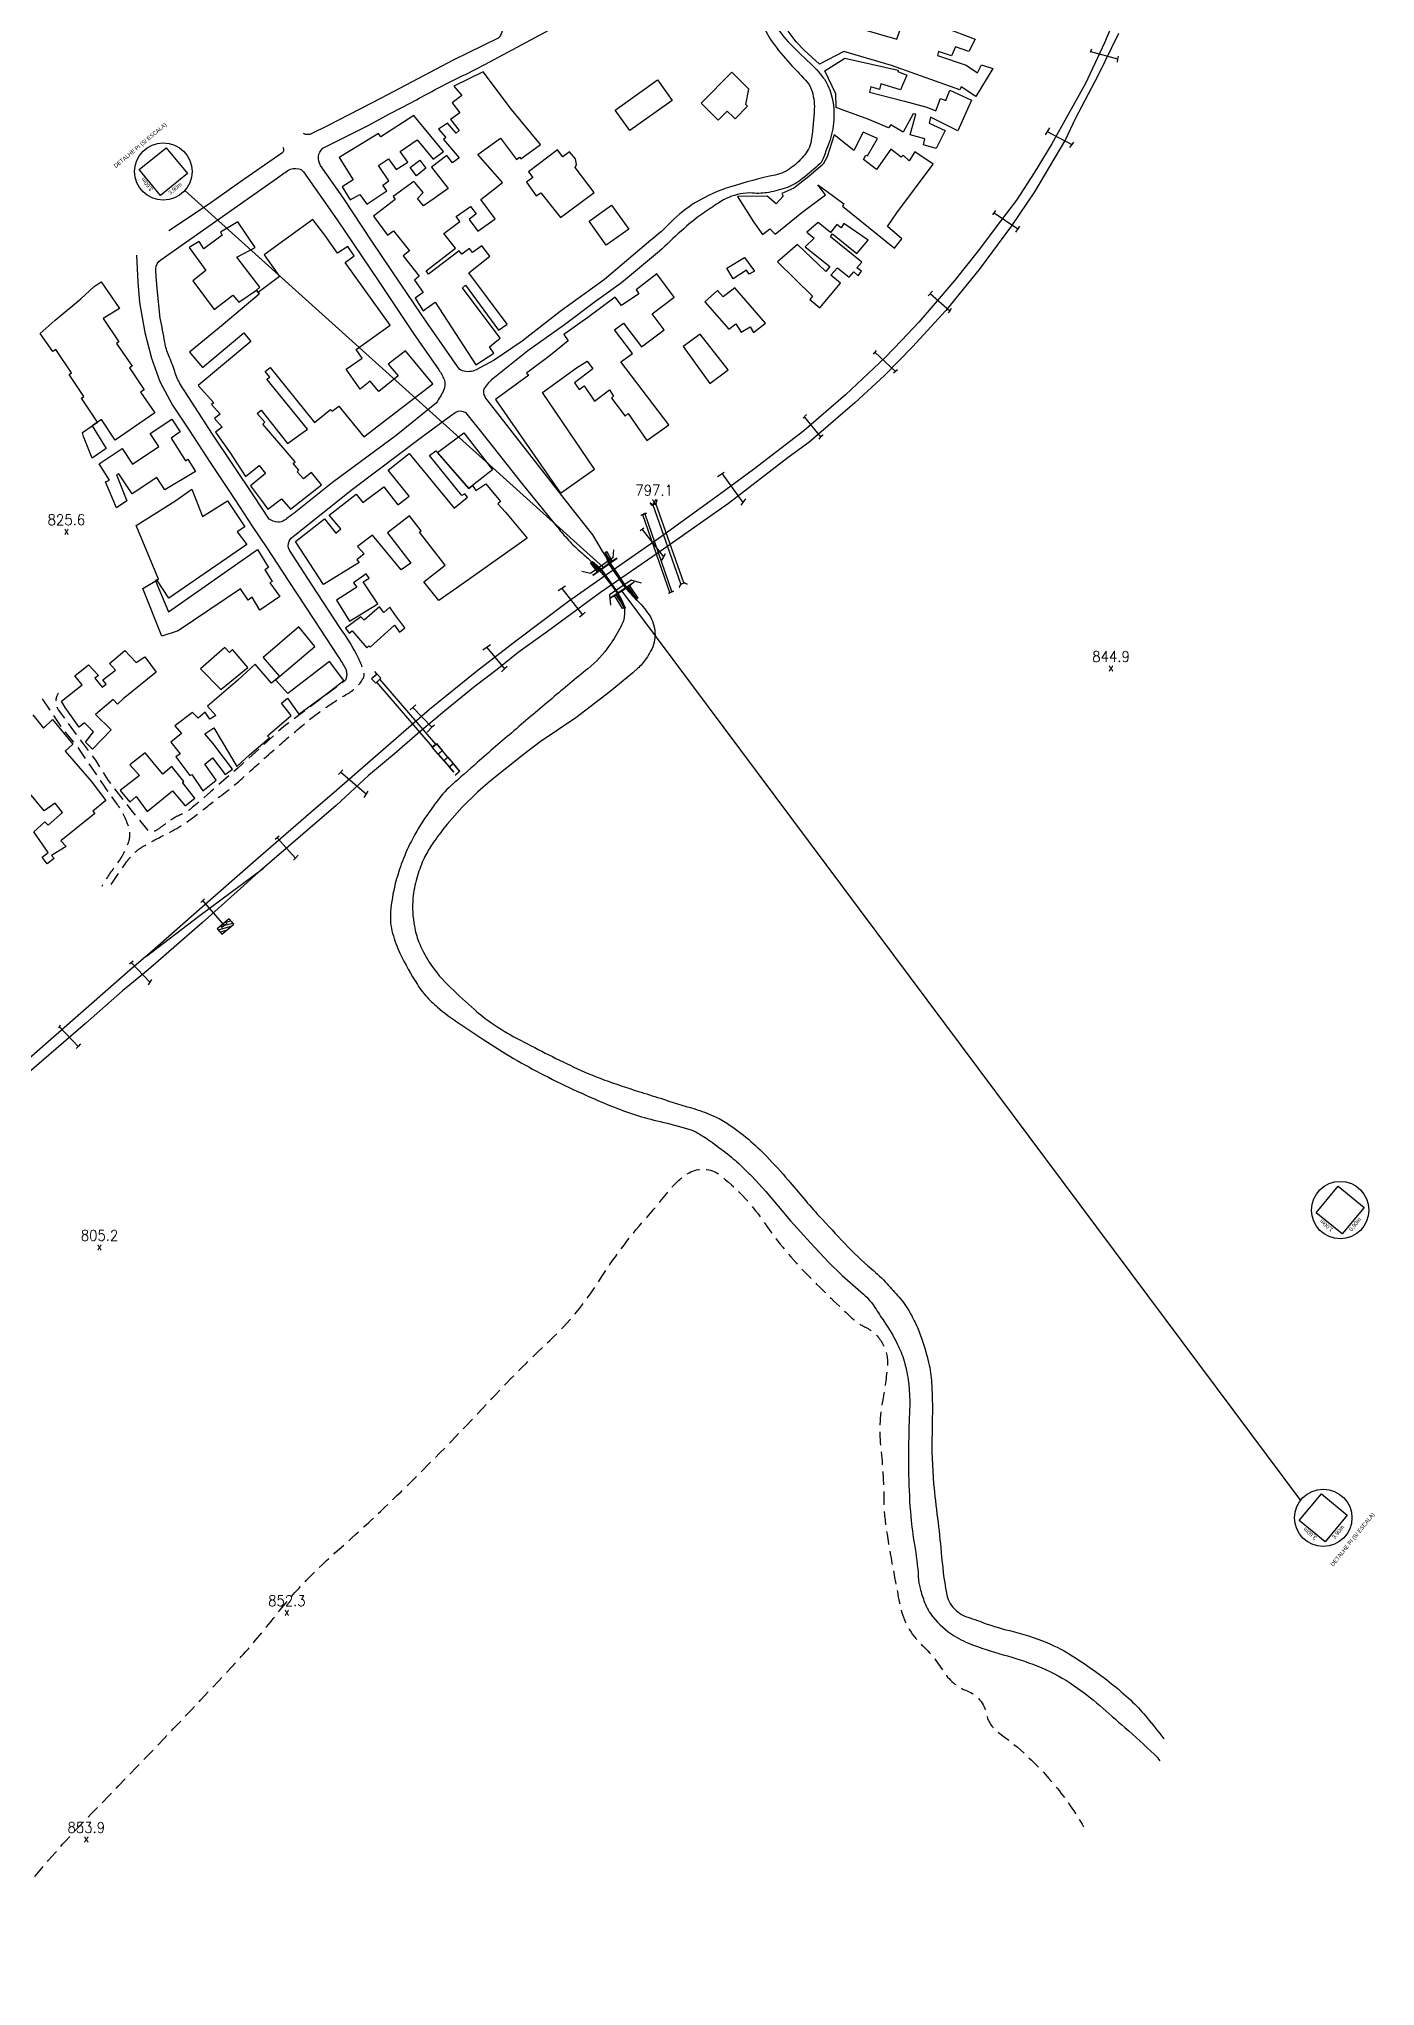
# Model space of a CAD drawing. Header units: metres. Extents: x 320405 to 332543, y 7395686 to 7410003.
# Drawn here: x 321565 to 322066, y 7403613 to 7404343 of the extents above; entities that cross this region are included whole.
import ezdxf
from ezdxf.enums import TextEntityAlignment as Align

# ---------------------------------------------------------------- set-up
doc = ezdxf.new("R2010")
doc.units = ezdxf.units.M
doc.header["$LTSCALE"] = 10
doc.header["$MEASUREMENT"] = 0
for name, pattern in [('CONTINUO', [0]), ('DASHED', [0.75, 0.5, -0.25]), ('TRACEJADO', [8.7, 8, -0.7])]:
    doc.linetypes.add(name, pattern=pattern)
for name, color, linetype in [('_TEXTO', 45, 'Continuous'), ('ALA', 45, 'Continuous'), ('BUEIRO', 151, 'Continuous'), ('CAIXA', 45, 'Continuous'), ('CANAL', 151, 'Continuous'), ('DETALHES', 45, 'Continuous'), ('EDIFICAÇÃO', 30, 'Continuous'), ('Edificações', 30, 'Continuous'), ('H_EDIFICAÇÃO', 30, 'Continuous'), ('Linha Férrea', 20, 'Continuous'), ('MURETA', 30, 'Continuous'), ('MURO', 30, 'Continuous'), ('P.I', 45, 'Continuous'), ('Pontes e Viadutos', 190, 'Continuous'), ('Pontos Cotados', 45, 'Continuous'), ('Portico', 45, 'Continuous'), ('Vias Primárias', 230, 'Continuous'), ('Vias Secundárias', 230, 'DASHED'), ('Áreas Verdes e Lazer', 93, 'Continuous')]:
    doc.layers.add(name, color=color, linetype=linetype)
doc.styles.add('ARIAL', font='arial.ttf')
doc.styles.add('Style-STANDARD', font='STANDARD.shx')

msp = doc.modelspace()

# ---------------------------------------------------------------- linework, layer by layer
at = {"layer": '_TEXTO'}
for p, q in [((321776.46, 7404144.6, 798.74), (321619.62, 7404285.82)), ((321783.35, 7404135.75, 798.34), (322037.63, 7403794.84))]:
    msp.add_line(p, q, dxfattribs=at)
at = {"layer": 'ALA', "linetype": 'CONTINUO'}
for points in [[(321777.21, 7404150.22, 800.41), (321777.69, 7404150.61, 800.44), (321778.1, 7404149.87, 800.48), (321779.76, 7404146.96, 802.6)], [(321774.17, 7404143.05, 802.48), (321771.66, 7404146.26, 800.26), (321772.08, 7404146.59, 800.25)], [(321805.4, 7404138.35, 797.78), (321804.89, 7404137.18, 797.19)], [(321804.89, 7404137.18, 797.19), (321804.98, 7404137.23, 796.24), (321805.48, 7404138.26, 796.24)], [(321806.82, 7404138.87, 797.8), (321807.85, 7404138.31, 797.2)], [(321807.85, 7404138.31, 797.2), (321807.8, 7404138.26, 796.24), (321806.82, 7404138.77, 796.21)], [(321712.24, 7404077.19, 800.31), (321714.47, 7404074.58, 800.31), (321714.54, 7404074.51, 799.53), (321716.67, 7404072.1, 799.44), (321716.72, 7404072.04, 798.61), (321718.66, 7404069.79, 798.64), (321718.75, 7404069.72, 797.32), (321720.28, 7404067.89, 797.27), (321720.31, 7404067.93, 795.59)], [(321713.93, 7404078.53, 800.29), (321716.08, 7404075.91, 800.2), (321716.1, 7404075.82, 799.46), (321718.15, 7404073.5, 799.39), (321718.19, 7404073.44, 798.52), (321720.25, 7404071.06, 798.51), (321721.57, 7404069.47, 797.31), (321722.68, 7404068.16, 797.23), (321721.02, 7404066.69, 797.12)]]:
    msp.add_polyline3d(points, dxfattribs=at)
at = {"layer": 'BUEIRO', "linetype": 'TRACEJADO', "flags": 128}
for points in [[(321801.32, 7404135.17), (321791.29, 7404164.3)], [(321802.15, 7404135.51), (321792.14, 7404164.6)], [(321805.5, 7404138.39), (321795.1, 7404167.93)], [(321806.63, 7404138.8), (321796.15, 7404168.55)], [(321712.5, 7404077.39), (321691.58, 7404101.62)], [(321713.67, 7404078.33), (321692.67, 7404102.65)]]:
    msp.add_lwpolyline(points, dxfattribs=at)
at = {"layer": 'BUEIRO', "linetype": 'CONTINUO'}
for points in [[(321792.64, 7404164.77, 799.23), (321790.59, 7404164.06, 799.23)], [(321790.59, 7404164.06, 799.23), (321790.75, 7404164.27, 797.39), (321791.32, 7404164.5, 797.45)], [(321791.32, 7404164.5, 797.45), (321791.7, 7404164.63, 797.71), (321791.99, 7404164.77, 797.54)], [(321791.99, 7404164.77, 797.54), (321791.32, 7404164.5, 797.45)], [(321792.64, 7404164.77, 799.23), (321792.39, 7404164.84, 797.49), (321791.99, 7404164.77, 797.54)], [(321794.78, 7404167.74, 798.42), (321793.97, 7404168.81, 797.91)], [(321793.97, 7404168.81, 797.91), (321794.09, 7404168.76, 796.94), (321795.04, 7404168.08, 796.88)], [(321794.78, 7404167.74, 798.42), (321795.04, 7404168.08, 796.88), (321796.11, 7404168.65, 796.89), (321796.2, 7404168.58, 798.41)], [(321796.2, 7404168.58, 798.41), (321794.78, 7404167.74, 798.42)], [(321796.64, 7404169.79, 797.89), (321796.39, 7404169.88, 796.92), (321796.11, 7404168.65, 796.89)], [(321796.2, 7404168.58, 798.41), (321796.64, 7404169.79, 797.89)], [(321800.83, 7404134.97, 797.32), (321802.7, 7404135.74, 797.4)], [(321800.83, 7404134.97, 797.32), (321800.86, 7404134.91, 796.28), (321801.34, 7404135.08, 795.64)], [(321801.34, 7404135.08, 795.64), (321801.42, 7404135.17, 796.4), (321801.74, 7404135.3, 796.65), (321802.14, 7404135.45, 795.63), (321802.19, 7404135.43, 796.37)], [(321802.19, 7404135.43, 796.37), (321801.34, 7404135.08, 795.64)], [(321802.7, 7404135.74, 797.4), (321802.75, 7404135.66, 796.09), (321802.19, 7404135.43, 796.37)], [(321805.4, 7404138.35, 797.78), (321806.82, 7404138.87, 797.8)], [(321805.4, 7404138.35, 797.78), (321805.48, 7404138.26, 796.24), (321806.82, 7404138.77, 796.21), (321806.82, 7404138.87, 797.8)], [(321712.24, 7404077.19, 800.31), (321713.93, 7404078.53, 800.29)], [(321712.24, 7404077.19, 800.31), (321712.35, 7404077.14, 798.68), (321713.92, 7404078.44, 798.67), (321713.93, 7404078.53, 800.29)]]:
    msp.add_polyline3d(points, dxfattribs=at)
at = {"layer": 'CAIXA', "linetype": 'CONTINUO'}
msp.add_polyline3d([(321689.59, 7404102.84, 803.55), (321691.17, 7404101.23, 803.51), (321693.09, 7404103.04, 803.5), (321691.69, 7404104.56, 803.5)], close=True, dxfattribs=at)
at = {"layer": 'CANAL', "linetype": 'CONTINUO'}
for points in [[(321715.3, 7404075.35, 798.6), (321716.02, 7404075.9, 798.6)], [(321717.44, 7404072.86, 797.78), (321716.72, 7404072.12, 797.8)], [(321719.74, 7404070.72, 796.96), (321720.2, 7404071.07, 796.95)]]:
    msp.add_polyline3d(points, dxfattribs=at)
at = {"layer": 'DETALHES'}
for points in [[(321620.59, 7404292.19), (321610.51, 7404284.05), (321602.6, 7404293.77), (321612.68, 7404301.9)], [(322061.52, 7403904.7), (322053.25, 7403894.74), (322043.57, 7403902.7), (322051.84, 7403912.66)], [(322055.18, 7403789.35), (322046.9, 7403779.39), (322037.22, 7403787.35), (322045.5, 7403797.31)]]:
    msp.add_lwpolyline(points, close=True, dxfattribs=at)
for centre in [(321611.59, 7404292.98), (322052.54, 7403903.7), (322046.2, 7403788.35)]:
    msp.add_circle(centre, 10.75, dxfattribs=at)
at = {"layer": 'EDIFICAÇÃO', "linetype": 'CONTINUO'}
msp.add_polyline3d([(321637.99, 7404010.89, 799.95), (321636.23, 7404012.93, 799.9), (321631.8, 7404009.14, 799.95), (321633.55, 7404007.09, 799.95)], close=True, dxfattribs=at)
at = {"layer": 'Edificações'}
for points in [[(321871.68, 7404346.84), (321886.45, 7404342.6), (321890.3, 7404353.75)], [(321903.85, 7404347.08), (321915.77, 7404342.6), (321913.38, 7404338), (321908.42, 7404339.77), (321906.96, 7404336.36), (321901.99, 7404338), (321901.64, 7404336.54), (321912.45, 7404332.89), (321916.61, 7404329.97), (321918.16, 7404332.98), (321922.41, 7404331.57), (321916.07, 7404321.12), (321910.54, 7404324.79), (321910.01, 7404323.6), (321884.49, 7404332.76), (321866.52, 7404337.98), (321857.4, 7404333.23), (321851.7, 7404338.43), (321848.68, 7404341.58), (321845.72, 7404345.66)], [(321859.5, 7404330.78), (321866.96, 7404335.45), (321886.95, 7404330.98), (321886.8, 7404330.49), (321890.22, 7404329.1), (321887.76, 7404323.62), (321880.48, 7404325.88), (321879.93, 7404323.7), (321876.65, 7404324.75), (321876.13, 7404322.69), (321889.31, 7404319.37), (321897.66, 7404317.14), (321901.04, 7404315.8), (321902.8, 7404320.39), (321904.8, 7404319.64), (321906.29, 7404323.45), (321914.4, 7404319.75), (321909.3, 7404308.3), (321899.05, 7404313.34), (321898.59, 7404311.17), (321904.57, 7404308.34), (321901.14, 7404301.56), (321896.41, 7404303), (321896.96, 7404305.27), (321891.48, 7404306.72), (321893.57, 7404314.55), (321892.55, 7404314.64), (321888.84, 7404307.78), (321884.15, 7404310.52), (321883.27, 7404309.31), (321875.89, 7404312.47), (321865.26, 7404316.32), (321863.68, 7404316.98), (321863.59, 7404322.17), (321859.5, 7404330.78)], [(321822.86, 7404315.65), (321825.18, 7404313.36), (321825.79, 7404312.75), (321830.53, 7404317.53), (321829.91, 7404318.14), (321830.99, 7404323.86), (321824.56, 7404330.22), (321813.1, 7404318.64), (321819.52, 7404312.28), (321822.86, 7404315.65)], [(321562.72, 7404089.28), (321566.69, 7404084.37), (321570.06, 7404087.53), (321577.74, 7404078.4), (321574.78, 7404075.72), (321584.53, 7404064.43), (321590.06, 7404057.19), (321585.23, 7404053.25), (321585.88, 7404052.4), (321573.22, 7404042.16), (321575.18, 7404040), (321569.71, 7404036.64), (321570.71, 7404035.53), (321568.05, 7404033.53), (321566.19, 7404035.93), (321568.45, 7404037.69), (321563.07, 7404045.53), (321567.19, 7404049.25), (321568.45, 7404047.94), (321573.77, 7404052.76), (321571.01, 7404056.17), (321566.99, 7404053.31), (321560.96, 7404060.61)]]:
    msp.add_lwpolyline(points, dxfattribs=at)
for points in [[(321728.72, 7404220.5), (321735.48, 7404224.94), (321733.78, 7404227.25), (321737.8, 7404230.54), (321723.64, 7404249.4), (321724.87, 7404250.36), (321737.22, 7404233.5), (321740.39, 7404235.76), (321726, 7404255.07), (321733.98, 7404261.2), (321730.87, 7404265.11), (321727.46, 7404262.58), (321726.27, 7404264.19), (321723.47, 7404262.04), (321722.48, 7404263.31), (321710.93, 7404254.57), (321710.13, 7404255.76), (321721.05, 7404264.21), (321716.69, 7404269.74), (321722.71, 7404274.28), (321721.3, 7404276.12), (321726.64, 7404279.87), (321728.85, 7404277.1), (321726.21, 7404275.02), (321729.41, 7404270.6), (321735.92, 7404275.2), (321730.58, 7404282.47), (321738.69, 7404288.92), (321729.47, 7404299.31), (321737.89, 7404305.51), (321743.97, 7404297.53), (321745.02, 7404298.39), (321745.57, 7404297.71), (321752.94, 7404303.11), (321742.07, 7404316.22), (321731.43, 7404330.41), (321720.5, 7404324.95), (321723.45, 7404321.51), (321719.76, 7404318.75), (321722.65, 7404315.05), (321719.21, 7404312.54), (321722.47, 7404308.39), (321721.35, 7404307.31), (321718.07, 7404311.08), (321714.72, 7404308.85), (321717.39, 7404305.78), (321716.58, 7404305.04), (321722.42, 7404298.12), (321719.98, 7404296.23), (321717.82, 7404298.94), (321712.09, 7404294.64), (321718.27, 7404286.65), (321713.13, 7404282.94), (321709.07, 7404280.07), (321706.79, 7404282.93), (321709, 7404285.09), (321705.94, 7404288.77), (321705.43, 7404289.26), (321697.68, 7404283.62), (321698.5, 7404282.53), (321690.31, 7404276.24), (321695.61, 7404269.1), (321697.83, 7404270.81), (321703.87, 7404263.26), (321701.5, 7404261.39), (321707.5, 7404253.71), (321705.71, 7404252.27), (321708.91, 7404247.63), (321705.94, 7404245.48), (321708.9, 7404240.77), (321710.03, 7404241.62), (321713.42, 7404244)], [(321780.85, 7404316.05), (321796.74, 7404327.39), (321802.25, 7404319.66), (321786.36, 7404308.32)], [(321677.5, 7404298.27), (321682.77, 7404289.86), (321678.61, 7404287.26), (321681.66, 7404282.32), (321685.21, 7404284.42), (321687.81, 7404280.77), (321695.34, 7404285.69), (321693.81, 7404287.88), (321696.04, 7404289.52), (321692.25, 7404295.24), (321695.97, 7404297.79), (321698.85, 7404293.73), (321703.16, 7404296.54), (321700.28, 7404300.46), (321706.67, 7404304.84), (321712.72, 7404297.66), (321716.51, 7404300.47), (321707.09, 7404311.97), (321705.42, 7404314.01), (321693.05, 7404306), (321692.18, 7404307.28), (321684.42, 7404302.55)], [(321866.05, 7404280), (321885.51, 7404264.3), (321888.24, 7404267.8), (321882.98, 7404272.33), (321886.48, 7404277.52), (321899.99, 7404295.76), (321893.16, 7404300.31), (321891.08, 7404297.02), (321888.76, 7404299.09), (321888.03, 7404298.4), (321884.12, 7404301.41), (321878.87, 7404293.8), (321873.94, 7404297.51), (321874.84, 7404299.13), (321875.45, 7404298.81), (321879.19, 7404305.39), (321873.78, 7404307.8), (321870.32, 7404300.81), (321862.98, 7404306.73), (321860.29, 7404298.52), (321858.78, 7404295.75), (321853.45, 7404291.07), (321847.78, 7404286.78), (321843.33, 7404284.81), (321843.84, 7404283.69), (321841.27, 7404280.89), (321837.9, 7404283.73), (321826.7, 7404283.61), (321832.76, 7404274.12), (321836.06, 7404269.44), (321838.83, 7404271.47), (321840.78, 7404269.52), (321850.84, 7404277.67), (321859.69, 7404284.23), (321856.86, 7404287.99), (321860.34, 7404285.54), (321866.61, 7404280.84)], [(321707.73, 7404297.21), (321709.93, 7404294.31), (321706.4, 7404291.41), (321704.02, 7404294.48)], [(321773.03, 7404285.08), (321765.9, 7404294.51), (321766.37, 7404295.62), (321766.05, 7404297.76), (321763.8, 7404300.33), (321761.3, 7404298.51), (321759.24, 7404301.12), (321748.38, 7404292.88), (321750.05, 7404290.7), (321747.71, 7404288.96), (321751.32, 7404283.92), (321753.02, 7404284.95), (321760.39, 7404275.7)], [(321771.1, 7404274.32), (321779.54, 7404280.34), (321785.95, 7404271.35), (321777.51, 7404265.33)], [(321696.6, 7404235.41), (321679.67, 7404258.85), (321683.13, 7404261.39), (321680.72, 7404264.88), (321676.9, 7404262.43), (321672.1, 7404269.08), (321667.67, 7404274.95), (321649.39, 7404261.8), (321655.07, 7404253.59), (321647.12, 7404247.6), (321646.44, 7404248.54), (321647.76, 7404249.64), (321639.12, 7404260.91), (321646.01, 7404264.54), (321639.49, 7404274.16), (321632.96, 7404270.27), (321633.7, 7404269.16), (321626.8, 7404264.07), (321624.96, 7404266.75), (321621.33, 7404264.54), (321627.48, 7404255.87), (321622.59, 7404252.07), (321630.64, 7404241.27), (321637.59, 7404246.69), (321639.91, 7404243.96), (321646.44, 7404248.54), (321647.12, 7404247.6), (321647.54, 7404246.96), (321634.02, 7404235.61), (321621.38, 7404225.22), (321626.32, 7404219.49), (321641.75, 7404232.58), (321644.38, 7404229.33), (321624.7, 7404212.79), (321630.49, 7404206.26), (321629.7, 7404205.69), (321632.86, 7404201.99), (321630.8, 7404200.42), (321633.64, 7404197.11), (321631.2, 7404195.3), (321636.58, 7404187.54), (321642.36, 7404178.72), (321647.47, 7404182.84), (321649.88, 7404179.78), (321644.3, 7404175.19), (321647.97, 7404170.13), (321650.78, 7404166.37), (321655.89, 7404170.26), (321659.2, 7404166.4), (321670.89, 7404175.61), (321667.06, 7404180.18), (321664.15, 7404177.8), (321661.76, 7404180.42), (321662.42, 7404181.05), (321660.21, 7404183.49), (321661, 7404184.12), (321648.92, 7404198.32), (321649.61, 7404199.05), (321646.77, 7404202.33), (321648.29, 7404203.55), (321658.14, 7404191.05), (321665.57, 7404196.4), (321650.42, 7404215.13), (321651.46, 7404215.9), (321649.69, 7404217.97), (321651.63, 7404219.51), (321667.69, 7404199.49), (321668.2, 7404198.88), (321674.29, 7404203.79), (321674.85, 7404203.19), (321677.34, 7404205.07), (321686.68, 7404193.54), (321712.6, 7404213.46), (321702.32, 7404225.79), (321695.78, 7404220.81), (321699.61, 7404216.43), (321692.28, 7404210.59), (321689.09, 7404214.35), (321685.32, 7404211.47), (321680.1, 7404218.87), (321686.13, 7404223), (321683.8, 7404226.23)], [(321841.73, 7404259.14), (321854.86, 7404246.29), (321853.87, 7404244.96), (321857.58, 7404241.85), (321865.27, 7404251.12), (321861.65, 7404254.08), (321864.18, 7404256.86), (321868.51, 7404253.33), (321870.3, 7404255.45), (321871.92, 7404253.95), (321873.21, 7404255.66), (321871.5, 7404256.94), (321873.37, 7404259.02), (321861.6, 7404268.51), (321862.35, 7404269.59), (321871.38, 7404262.24), (321875.7, 7404267.31), (321866.63, 7404273.47), (321865.55, 7404271.93), (321863.89, 7404273.18), (321861.56, 7404270.1), (321856.9, 7404273.84), (321852.66, 7404270.22), (321855.44, 7404268.06), (321852.03, 7404264.74), (321861.27, 7404257.41), (321859.81, 7404255.46), (321849.17, 7404265.68)], [(321829.32, 7404260.79), (321833.1, 7404255.64), (321831.16, 7404254.52), (321830.09, 7404256.03), (321825.06, 7404252.76), (321822.7, 7404256.71)], [(321565.5, 7404232.22), (321571.06, 7404237.3), (321580.63, 7404245.27), (321585.68, 7404249.85), (321587.96, 7404251.33), (321588.32, 7404251.58), (321595.12, 7404241.7), (321589.05, 7404237.91), (321594.98, 7404229.15), (321594.09, 7404228.57), (321599.88, 7404220.04), (321598.93, 7404219.35), (321604.43, 7404211.13), (321603.04, 7404210.26), (321608.41, 7404202.56), (321593.57, 7404192.28), (321588.45, 7404200), (321584.89, 7404197.66), (321590.19, 7404189.16), (321584.94, 7404185.6), (321581.73, 7404193.66), (321581.25, 7404195.17), (321584.89, 7404197.66), (321586.9, 7404198.98), (321580.95, 7404208.03), (321581.86, 7404208.68), (321576.26, 7404216.87), (321577.21, 7404217.48), (321571.31, 7404226.33), (321570.19, 7404225.55)], [(321760.46, 7404172.47), (321773.14, 7404181.42), (321753.72, 7404210.21), (321766.45, 7404219.46), (321770.41, 7404221.93), (321772.52, 7404218.97), (321765.6, 7404213.75), (321767.37, 7404211.34), (321769.26, 7404212.71), (321773.14, 7404206.9), (321778.73, 7404211.11), (321780.27, 7404208.78), (321779.47, 7404208.09), (321784.67, 7404201.3), (321785.76, 7404202.32), (321792.73, 7404192.16), (321801.06, 7404198.05), (321782.96, 7404221.65), (321787.42, 7404224.74), (321780.59, 7404233.64), (321783.98, 7404236.1), (321790.75, 7404227.26), (321799.25, 7404233.7), (321794.78, 7404239.67), (321803.05, 7404245.87), (321796.56, 7404254.6), (321788.81, 7404248.7), (321789.73, 7404247.15), (321783.29, 7404242.79), (321780.88, 7404245.94), (321770.6, 7404238.25), (321761.63, 7404231.86), (321763.29, 7404229.56), (321756, 7404223.6), (321747.62, 7404217.46), (321748.48, 7404216.71), (321736.02, 7404207.58)], [(321823.46, 7404233.85), (321826.06, 7404235.85), (321828.15, 7404232.74), (321831.43, 7404234.74), (321832.67, 7404232.65), (321837.18, 7404236.1), (321825.72, 7404249.39), (321821.41, 7404245.99), (321819.28, 7404248.45), (321814.47, 7404244.15)], [(321816.32, 7404213.54), (321823.19, 7404218.67), (321812.74, 7404232.07), (321806.41, 7404227.4)], [(321609.92, 7404189.94), (321606.71, 7404194.84), (321614.73, 7404200.13), (321617.94, 7404195.37), (321614.47, 7404193.1), (321619.86, 7404184.54), (321620.76, 7404185.2), (321623.7, 7404180.52), (321612.11, 7404173.62), (321609.21, 7404178.24), (321599.96, 7404172.15), (321594.87, 7404179.73), (321594.02, 7404179.24), (321597.86, 7404169.51), (321594.02, 7404166.96), (321589.95, 7404176.63), (321591.38, 7404177.34), (321587.58, 7404183.46), (321596.16, 7404189.13), (321600.09, 7404183.29)], [(321661.16, 7404154.29), (321671.95, 7404162.81), (321676.18, 7404157.48), (321678.16, 7404159.04), (321673.75, 7404164.21), (321683.85, 7404172.05), (321686.34, 7404168.97), (321694.23, 7404174.77), (321699.41, 7404168.1), (321703.7, 7404171.28), (321695.87, 7404181.1), (321703.7, 7404187.3), (321720.53, 7404166.83), (321725.53, 7404170.89), (321724.55, 7404172.23), (321723.42, 7404171.51), (321711.37, 7404186.53), (321713.7, 7404188.35), (321726.04, 7404174.2), (321727.43, 7404175.26), (321728.67, 7404173.48), (321732.42, 7404175.98), (321737.95, 7404169.28), (321736.93, 7404168.48), (321739.74, 7404165.27), (321747.86, 7404155.51), (321722.7, 7404137.63), (321714.79, 7404132.23), (321709.23, 7404139.19), (321717.24, 7404145.41), (321707.53, 7404157.81), (321708.24, 7404158.32), (321703.77, 7404163.96), (321695.62, 7404157.55), (321704.29, 7404146.24), (321700.73, 7404143.69), (321689.98, 7404156.63), (321684.4, 7404152.41), (321686.83, 7404149.63), (321684.08, 7404147.4), (321684.93, 7404146.4), (321671.55, 7404138.16)], [(321617.2, 7404120.87), (321611, 7404118.83), (321603.9, 7404136.75), (321609.76, 7404140.22), (321601.42, 7404160.28), (321615.9, 7404169.39), (321622.3, 7404173.9), (321626.28, 7404163.7), (321635.69, 7404169.56), (321642.07, 7404159.76), (321639.32, 7404157.91), (321642.86, 7404153.14), (321613.68, 7404133.01), (321609.22, 7404139.9), (321608.62, 7404139.55), (321613.59, 7404127.93), (321646.87, 7404151.3), (321651.06, 7404144.55), (321649.6, 7404143.64), (321652.34, 7404139.36), (321651.52, 7404138.77), (321655.21, 7404133.66), (321647.74, 7404128.61), (321644.92, 7404133.39), (321643.37, 7404132.3), (321640.45, 7404136.62)], [(321676.51, 7404132.33), (321681.39, 7404124.43), (321692, 7404130.95), (321686.41, 7404139.19), (321688.7, 7404140.57), (321687.65, 7404142.23), (321682.88, 7404138.86), (321684.08, 7404137.25)], [(321679.81, 7404121.82), (321681.28, 7404119.97), (321682.37, 7404120.8), (321687.8, 7404114.4), (321688.63, 7404115.19), (321689.04, 7404114.7), (321698.25, 7404122.91), (321700.02, 7404120.31), (321702.02, 7404122), (321698.28, 7404126.94), (321696.4, 7404129.69), (321694.25, 7404127.74), (321692.55, 7404129.88), (321686.82, 7404124.87), (321685.58, 7404126.12)], [(321639.48, 7404102.28), (321628.13, 7404092.57), (321631.26, 7404089.13), (321629.02, 7404087.68), (321627.29, 7404090.34), (321624.59, 7404088.05), (321622.53, 7404090.2), (321615.95, 7404085.24), (321618.42, 7404082.35), (321614.45, 7404079.03), (321617.86, 7404074.69), (321616.27, 7404073.57), (321621.5, 7404066.61), (321622.25, 7404066.99), (321626.45, 7404060.87), (321631.44, 7404064.79), (321627.15, 7404070.9), (321630.05, 7404073.19), (321634.76, 7404066.95), (321637.52, 7404068.91), (321630.19, 7404078.67), (321627.16, 7404082.17), (321630.47, 7404084.45), (321639.11, 7404070.02), (321643.87, 7404074.38), (321651.42, 7404080.75), (321650.67, 7404081.45), (321659.52, 7404089.09), (321655.82, 7404093.67), (321658.12, 7404095.6), (321662.33, 7404089.61), (321672.06, 7404096.67), (321679.17, 7404102.16), (321673.88, 7404109.33), (321658.25, 7404097.33), (321653.59, 7404102.41), (321668.32, 7404114.98), (321662.34, 7404122.33), (321648.96, 7404110.88), (321655.17, 7404103.76), (321653.59, 7404102.41), (321652.06, 7404101.22), (321645.95, 7404108.31)], [(321591.41, 7404108.61), (321597.17, 7404113.49), (321601.46, 7404108.96), (321604.62, 7404111.12), (321608.9, 7404105.27), (321596.58, 7404095.36), (321594.4, 7404093.37), (321592.82, 7404095.14), (321586.12, 7404089.43), (321592.04, 7404083.76), (321585.09, 7404076.42), (321582.38, 7404079.12), (321585.43, 7404082.96), (321582.03, 7404086.38), (321580.1, 7404084.76), (321574.78, 7404092.14), (321573.45, 7404094.48), (321581.13, 7404100.53), (321578.42, 7404103.93), (321583.55, 7404108.13), (321587.25, 7404104.03), (321585.92, 7404103.1), (321588.68, 7404099.75), (321590.21, 7404100.88), (321588.88, 7404102.41), (321593.66, 7404106.06)], [(321643.26, 7404107.08), (321637.5, 7404113.8), (321636.39, 7404112.74), (321634.62, 7404114.55), (321625.48, 7404106.62), (321633.09, 7404098.77)], [(321595.42, 7404060.95), (321598.98, 7404056.57), (321601.44, 7404058.69), (321605.49, 7404053.1), (321615.04, 7404060.91), (321619.77, 7404055.22), (321623.39, 7404058.15), (321618.81, 7404064.02), (321619.23, 7404064.38), (321614.75, 7404069.98), (321611.43, 7404067.14), (321604.74, 7404075.11), (321599.06, 7404070.56), (321602.66, 7404066.62)]]:
    msp.add_lwpolyline(points, close=True, dxfattribs=at)
at = {"layer": 'H_EDIFICAÇÃO', "color": 132, "linetype": 'CONTINUO', "flags": 128}
for points in [[(321632.11, 7404008.78), (321637.07, 7404010.11)], [(321632.81, 7404010), (321637.64, 7404011.29)], [(321634.57, 7404011.51), (321636.92, 7404012.14)], [(321632.83, 7404007.94), (321635.31, 7404008.6)]]:
    msp.add_lwpolyline(points, dxfattribs=at)
at = {"layer": 'Linha Férrea', "flags": 128}
for points in [[(321968.98, 7404352.48), (321964.2, 7404341.21), (321957.07, 7404325.94), (321950.6, 7404314.36), (321944.48, 7404303.31), (321937.88, 7404292.49), (321931.21, 7404282.31), (321923.98, 7404272.77), (321917.45, 7404263.86), (321908.1, 7404252.26), (321900.06, 7404242.71), (321894.67, 7404236.51), (321888.15, 7404229.62), (321882, 7404223.34), (321867.25, 7404209.27), (321851.62, 7404195.78), (321832.66, 7404181.28), (321819.98, 7404171.97), (321798.27, 7404156.22), (321778.5, 7404142.43), (321763.38, 7404131.76), (321743.73, 7404116.89), (321728.92, 7404105.59), (321711.35, 7404091.33), (321676.54, 7404061.1), (321666.83, 7404052.68), (321646.23, 7404034.88), (321625.19, 7404016.4), (321607.45, 7404000.73), (321599.1, 7403993.6), (321574.46, 7403972.01), (321559.33, 7403958.77)], [(321969.47, 7404344.78), (321961.73, 7404328.87), (321953.24, 7404312.69), (321949.58, 7404304.94), (321938.01, 7404285.32), (321929.36, 7404272.57), (321917.28, 7404256.25), (321904.76, 7404240.88), (321892.35, 7404227.33), (321881.79, 7404216.52), (321870.65, 7404206.32), (321853.51, 7404191.4), (321845.72, 7404185.81), (321823.33, 7404168.56), (321799.03, 7404151.47), (321775.43, 7404135.15), (321755.56, 7404120.6), (321744.55, 7404112.74), (321736.64, 7404106.35), (321728.42, 7404100.08), (321716.97, 7404090.66), (321707.73, 7404082.94), (321698.18, 7404074.77), (321688.5, 7404066.61), (321676.35, 7404055.41), (321663.89, 7404044.66), (321646.04, 7404029.23), (321641.67, 7404025.29), (321626.18, 7404011.39), (321605.87, 7403993.81), (321596.31, 7403985.83), (321582.4, 7403973.61), (321560.47, 7403954.63)], [(321605.29, 7403998.89), (321624.85, 7404013.83), (321649.12, 7404031.89)]]:
    msp.add_lwpolyline(points, dxfattribs=at)
at = {"layer": 'MURETA', "linetype": 'CONTINUO'}
for points in [[(321772.6, 7404141.61, 804.45), (321772.56, 7404141.81, 803.28), (321774, 7404142.82, 803.28)], [(321781.62, 7404147.92, 804.44), (321772.6, 7404141.61, 804.45)], [(321781.62, 7404147.92, 804.44), (321781.33, 7404147.98, 803.32), (321780.05, 7404147.06, 803.32)], [(321778.94, 7404133.08, 804.46), (321787.97, 7404139.2, 804.47)]]:
    msp.add_polyline3d(points, dxfattribs=at)
at = {"layer": 'MURO', "linetype": 'CONTINUO'}
for points in [[(321690.03, 7404103.42, 803.27), (321691.18, 7404104.35, 803.29), (321691.58, 7404104.68, 803.56), (321690.87, 7404105.56, 802.17)], [(321712.35, 7404077.14, 798.68), (321714.47, 7404074.62, 798.61), (321715.3, 7404075.35, 798.6), (321715.33, 7404075.32, 800.29)], [(321713.92, 7404078.44, 798.67), (321716.02, 7404075.9, 798.6), (321716.06, 7404075.79, 797.81), (321718.11, 7404073.45, 797.81), (321717.44, 7404072.86, 797.78), (321717.47, 7404072.83, 799.37)], [(321714.47, 7404074.58, 800.31), (321715.33, 7404075.32, 800.29)], [(321714.54, 7404074.59, 797.86), (321716.72, 7404072.12, 797.8), (321716.78, 7404072.05, 797), (321718.69, 7404069.87, 796.97), (321719.74, 7404070.72, 796.96), (321719.78, 7404070.69, 798.66)], [(321717.47, 7404072.83, 799.37), (321718.19, 7404073.44, 798.52)], [(321721.02, 7404066.69, 797.12), (321721, 7404066.76, 795.53), (321722.6, 7404068.17, 795.61), (321720.27, 7404070.96, 795.71), (321720.2, 7404071.07, 796.95), (321718.16, 7404073.39, 796.99)], [(321718.66, 7404069.79, 798.64), (321719.78, 7404070.69, 798.66)], [(321718.75, 7404069.8, 795.74), (321720.31, 7404067.93, 795.59)]]:
    msp.add_polyline3d(points, dxfattribs=at)
at = {"layer": 'P.I', "linetype": 'TRACEJADO', "flags": 128}
for points in [[(321775.61, 7404143.72), (321781.74, 7404134.98)], [(321775.78, 7404143.84), (321781.9, 7404135.09)], [(321778.55, 7404145.78), (321784.67, 7404136.96)], [(321778.69, 7404145.88), (321784.82, 7404137.06)]]:
    msp.add_lwpolyline(points, dxfattribs=at)
at = {"layer": 'P.I', "linetype": 'CONTINUO'}
for points in [[(321777.17, 7404150.13, 799.82), (321776.96, 7404149.83, 799.06), (321778.37, 7404146.03, 798.73), (321778.53, 7404146.1, 799.55)], [(321777.21, 7404150.22, 800.41), (321777.17, 7404150.13, 799.82), (321779.13, 7404146.56, 799.6), (321779.34, 7404146.67, 802.6)], [(321777.17, 7404150.13, 799.82), (321778.53, 7404146.1, 799.55), (321779.13, 7404146.56, 799.6)], [(321779.34, 7404146.67, 802.6), (321777.66, 7404149.43, 800.46), (321777.21, 7404150.22, 800.41)], [(321772.08, 7404146.59, 800.25), (321772.14, 7404146.6, 799.93), (321775.36, 7404143.87, 799.55), (321774.64, 7404143.39, 802.58)], [(321774.64, 7404143.39, 802.58), (321772.08, 7404146.59, 800.25)], [(321772.14, 7404146.6, 799.93), (321772.41, 7404146.75, 799.06), (321775.61, 7404144.08, 798.75), (321775.44, 7404143.96, 799.53)], [(321772.14, 7404146.6, 799.93), (321775.44, 7404143.96, 799.53), (321775.36, 7404143.87, 799.55)], [(321774.01, 7404142.76, 803.55), (321773.98, 7404142.91, 802.56), (321774.17, 7404143.05, 802.48), (321774.64, 7404143.39, 802.58)], [(321780.1, 7404147.05, 803.53), (321774.01, 7404142.76, 803.55)], [(321778.53, 7404146.1, 799.55), (321778.62, 7404146.08, 799.57), (321778.63, 7404146.06, 801.04), (321778.2, 7404145.76, 801.75), (321777.72, 7404145.42, 802.07), (321776.96, 7404144.88, 802.23), (321776.35, 7404144.46, 802.06), (321775.82, 7404144.11, 801.7), (321775.45, 7404143.85, 800.98), (321775.44, 7404143.9, 799.6), (321775.44, 7404143.96, 799.53)], [(321775.61, 7404144.08, 798.75), (321778.37, 7404146.03, 798.73)], [(321779.34, 7404146.67, 802.6), (321779.76, 7404146.96, 802.6), (321779.97, 7404147.08, 802.6), (321780.1, 7404147.05, 803.53)], [(321778.94, 7404133.08, 804.46), (321778.98, 7404133.01, 803.23), (321780.45, 7404133.86, 803.23)], [(321780.43, 7404133.87, 803.55), (321786.44, 7404137.91, 803.55)], [(321780.43, 7404133.87, 803.55), (321780.46, 7404133.85, 802.59), (321780.69, 7404134.01, 802.58), (321781.14, 7404134.3, 802.58)], [(321784.29, 7404129.56, 799.29), (321783.66, 7404129.14, 799.29), (321780.69, 7404134.01, 802.58)], [(321784.29, 7404129.56, 799.29), (321784.32, 7404129.57, 798.75), (321781.37, 7404134.44, 799.16), (321781.14, 7404134.3, 802.58)], [(321781.14, 7404134.3, 802.58), (321783.9, 7404130.16, 799.32), (321784.29, 7404129.56, 799.29)], [(321784.32, 7404129.57, 798.75), (321781.89, 7404134.78, 799.16), (321781.37, 7404134.44, 799.16)], [(321781.89, 7404134.78, 799.16), (321781.81, 7404134.74, 799.16), (321781.81, 7404134.76, 801.04), (321782.21, 7404135.05, 801.75), (321782.71, 7404135.38, 802.1), (321783.42, 7404135.85, 802.27), (321783.96, 7404136.23, 802.16), (321784.46, 7404136.55, 801.89), (321784.72, 7404136.72, 801.59), (321785.05, 7404136.92, 801.02), (321785.03, 7404136.87, 799.26), (321784.98, 7404136.83, 799.24)], [(321784.32, 7404129.57, 798.75), (321784.72, 7404129.37, 797.84), (321782.04, 7404134.89, 798.32), (321781.89, 7404134.78, 799.16)], [(321784.83, 7404136.73, 798.37), (321782.04, 7404134.89, 798.32)], [(321788.9, 7404132.65, 798.86), (321788.96, 7404132.21, 798.08), (321784.83, 7404136.73, 798.37), (321784.98, 7404136.83, 799.24)], [(321788.9, 7404132.65, 798.86), (321784.98, 7404136.83, 799.24), (321785.46, 7404137.14, 799.25)], [(321788.9, 7404132.71, 799.29), (321788.9, 7404132.65, 798.86), (321785.46, 7404137.14, 799.25), (321785.78, 7404137.36, 802.56)], [(321786.44, 7404137.91, 803.55), (321786.47, 7404137.84, 802.58), (321786.22, 7404137.67, 802.58), (321785.78, 7404137.36, 802.56)], [(321785.78, 7404137.36, 802.56), (321788.51, 7404133.28, 799.32), (321788.9, 7404132.71, 799.29)], [(321786.22, 7404137.67, 802.58), (321789.35, 7404133.01, 799.29), (321788.9, 7404132.71, 799.29)], [(321787.97, 7404139.2, 804.47), (321788.02, 7404139.14, 802.84), (321786.45, 7404137.87, 802.84)]]:
    msp.add_polyline3d(points, dxfattribs=at)
at = {"layer": 'Pontes e Viadutos'}
for points in [[(321780.3, 7404151.19), (321779.98, 7404148.16), (321776.29, 7404145.59), (321771.64, 7404142.31), (321768.42, 7404143.12)], [(321790.74, 7404138.7), (321786.86, 7404139.85), (321778.81, 7404134.27), (321779.09, 7404130.42)]]:
    msp.add_lwpolyline(points, dxfattribs=at)
at = {"layer": 'Portico'}
for points in [[(321959.32, 7404338.9), (321958.85, 7404337.63)], [(321958.99, 7404338.01), (321969.13, 7404335.17)], [(321969.31, 7404336.24), (321969.13, 7404335.17), (321968.94, 7404334.02)], [(321943.64, 7404309.37), (321941.98, 7404306.73)], [(321942.81, 7404308.05), (321951.96, 7404303.14)], [(321952.59, 7404304.03), (321951.96, 7404303.14), (321951.15, 7404301.99)], [(321923.45, 7404278.35), (321922.27, 7404276.72)], [(321922.86, 7404277.54), (321931.74, 7404271.52)], [(321932.42, 7404272.56), (321931.74, 7404271.52), (321930.91, 7404270.25)], [(321899.73, 7404248.14), (321898.19, 7404246.45)], [(321898.96, 7404247.29), (321906.24, 7404240.81)], [(321906.84, 7404241.61), (321906.24, 7404240.81), (321905.65, 7404240.03)], [(321878.73, 7404225.94), (321877.6, 7404224.56)], [(321878.17, 7404225.25), (321885.96, 7404218.05)], [(321886.66, 7404218.63), (321885.96, 7404218.05), (321885.17, 7404217.39)], [(321852.56, 7404201.93), (321851.36, 7404200.59)], [(321851.75, 7404201.03), (321857.81, 7404193.49)], [(321858.78, 7404194.16), (321857.81, 7404193.49), (321857.14, 7404192.63)], [(321821.72, 7404180.23), (321819.27, 7404178.49)], [(321820.96, 7404179.69), (321828.71, 7404168.88)], [(321829.74, 7404170.24), (321828.71, 7404168.88), (321827.96, 7404167.9)], [(321791.6, 7404159.35), (321790.31, 7404158.31)], [(321790.96, 7404158.83), (321798.99, 7404148.53)], [(321799.66, 7404149.63), (321798.99, 7404148.53), (321798.25, 7404147.32)], [(321762.28, 7404137.56), (321759.53, 7404135.78)], [(321760.9, 7404136.67), (321768.69, 7404126.77)], [(321769.7, 7404127.78), (321768.69, 7404126.77), (321767.52, 7404125.93)], [(321734.14, 7404115.53), (321731.36, 7404113.53)], [(321732.75, 7404114.53), (321739.4, 7404106.57)], [(321740.38, 7404107.5), (321739.4, 7404106.57), (321738.28, 7404105.5)], [(321706.25, 7404093.03), (321704.04, 7404091.21)], [(321705.14, 7404092.12), (321712.17, 7404084.66)], [(321713.25, 7404085.5), (321712.17, 7404084.66), (321710.49, 7404082.84)], [(321678.88, 7404068.76), (321677.2, 7404067.02)], [(321678.04, 7404067.89), (321687.63, 7404059.77)], [(321688.23, 7404060.67), (321687.63, 7404059.77), (321686.72, 7404058.41)], [(321654.99, 7404043.9), (321653.48, 7404042.62)], [(321654.23, 7404043.26), (321661.1, 7404035.59)], [(321662.11, 7404036.69), (321661.1, 7404035.59), (321660.38, 7404034.8)], [(321626.98, 7404020.42), (321625.61, 7404019.01)], [(321626.29, 7404019.72), (321634.35, 7404010.4)], [(321635.52, 7404011.42), (321634.35, 7404010.4), (321633.36, 7404009.54)], [(321600.23, 7403997.03), (321598.89, 7403995.91)], [(321599.56, 7403996.47), (321606.55, 7403989.17)], [(321607.11, 7403990.19), (321606.55, 7403989.17), (321605.97, 7403988.12)], [(321572.99, 7403972.97), (321572.35, 7403971.88)], [(321572.67, 7403972.42), (321579.66, 7403965.03)], [(321580.59, 7403966.01), (321579.66, 7403965.03), (321578.95, 7403964.27)]]:
    msp.add_lwpolyline(points, dxfattribs=at)
at = {"layer": 'Vias Primárias'}
for points in [[(321734.41, 7404361.26), (321737.65, 7404351.63, -0.036461), (321738.63, 7404347.8, -0.252248), (321737.04, 7404342.95), (321720.23, 7404334.71), (321707, 7404327.75), (321693.18, 7404320.49), (321673.09, 7404310.17), (321667.2, 7404307.2, -0.235239), (321664.1, 7404307.19, -4.29315)], [(321835.73, 7404349.9, 0.08443), (321839.77, 7404341.56, 0.031541), (321846.41, 7404333.41, 0.004614), (321852.19, 7404327.28, -0.100151), (321854.32, 7404323.92, -0.106367), (321855.49, 7404316.37, -0.015451), (321854.51, 7404305.45, -0.141048), (321851.9, 7404299.26, -0.057134), (321847.14, 7404294.59, -0.113783), (321840.82, 7404291.65, 0.023614), (321824.24, 7404287.31, 0.059514), (321811.03, 7404281.38, 0.064831), (321801.86, 7404274.11, -0.031556), (321794.3, 7404267.25), (321776.88, 7404252.55), (321760.23, 7404240.53), (321746.09, 7404229.46), (321735.52, 7404222.25), (321728.83, 7404218.71, -0.207409), (321723.69, 7404218.32, -0.171331), (321721.76, 7404219.85), (321710.04, 7404236.82), (321700.52, 7404250.73), (321689.72, 7404266.93), (321679.1, 7404282.99), (321670.54, 7404295.29, -0.384246), (321671.35, 7404301.69, 3.156346)], [(321671.35, 7404301.69), (321688.04, 7404310.16), (321696.56, 7404314.72), (321704.53, 7404318.9, 0.004582), (321712.23, 7404323.03, -0.01366), (321722.37, 7404328.23, 0.011385), (321732.02, 7404333.12), (321757.97, 7404346.95)], [(321840.22, 7404350.18, 0.10309), (321845.66, 7404341.66, 0.013075), (321853.91, 7404333.64, -0.045047), (321858.75, 7404328.29, -0.097285), (321861.88, 7404321.83, -0.091496), (321862.69, 7404311.14, -0.064942), (321860.7, 7404302.88, 0.007319), (321858.85, 7404297.85, -0.119225), (321857.66, 7404296.01, -0.021086), (321851.13, 7404290.32, -0.078667), (321845.41, 7404287.06, -0.046186), (321838.51, 7404285.17, -0.065549), (321832.35, 7404284.89, 0.073311), (321827.76, 7404284.61, 0.095016), (321819.56, 7404281.18, 0.004642), (321813.96, 7404277.39, 0.03584), (321805.56, 7404270.66, 0.001035), (321797.45, 7404263.11), (321783.27, 7404251.29), (321773.49, 7404244.29), (321761.86, 7404235.53), (321748.18, 7404225.8), (321735.06, 7404215.27, 0.082253), (321731.86, 7404211.7, 0.191935), (321731.54, 7404209.99, 0.135491), (321732.79, 7404207.47), (321764.72, 7404166.37), (321772.42, 7404156.83), (321775.97, 7404150.74), (321784.41, 7404138.15), (321785.13, 7404137.07), (321788.52, 7404132.8, -0.055472), (321793.6, 7404126.77, -0.137233), (321795.81, 7404120.06, -0.138525), (321794.19, 7404113.19, -0.018305), (321792.53, 7404110.43, -0.065717), (321789.29, 7404106.67), (321787.48, 7404105.05), (321778.99, 7404098.11), (321766.15, 7404088.27), (321752.75, 7404079.19), (321746.47, 7404074.4), (321734.2, 7404064.56), (321729.32, 7404060.3), (321723.51, 7404054.72), (321717.98, 7404048.3, 0.026867), (321713.2, 7404042.11, 0.01962), (321710.3, 7404037.53, 0.031362), (321708.98, 7404034.89, 0.027625), (321706.55, 7404028.11, 0.051583), (321705.14, 7404020.66, 0.066073), (321705.66, 7404010.08, 0.046742), (321707.26, 7404004.4, 0.053221), (321711.24, 7403996.63, 0.05914), (321719.34, 7403986.97, 0.005398), (321728.15, 7403978.87, 0.033412), (321734.67, 7403973.75, 0.027919), (321744.13, 7403968.04, 0.010304), (321765.4, 7403957.31, 0.023751), (321776.65, 7403952.57, 0.012306), (321789.62, 7403948.17, -0.001175), (321797.82, 7403945.6, 0.003721), (321810.76, 7403941.6, -0.033199), (321817.88, 7403938.93, -0.038987), (321822.98, 7403936.13, -0.031295), (321830.85, 7403930.23, -0.025752), (321837.69, 7403923.77, -0.013072), (321845.75, 7403914.87, -0.003216), (321851.57, 7403908.01, 0.012168), (321857.38, 7403901.4, 0.002184), (321866.94, 7403891.14, 0.028788), (321876.92, 7403881.67, -0.031787), (321882.78, 7403876.05, -0.005236), (321887.27, 7403871.05, -0.053973), (321891.3, 7403865.32, -0.014252), (321893.51, 7403861.06, -0.030723), (321895.71, 7403855.66, -0.023086), (321898.33, 7403846.53, -0.043734), (321899.45, 7403838.89, -0.01604), (321899.74, 7403828.36, -0.004542), (321899.61, 7403820.04, 0.027851), (321900.22, 7403801.14, 0.011222), (321901.65, 7403788.19, -0.01269), (321903.03, 7403775.44, 0.023464), (321905.01, 7403760.11, 0.147871), (321907.99, 7403754.24, 0.13716), (321913.79, 7403750.8, -0.027724), (321917.55, 7403749.56, 0.03431), (321928.69, 7403746.06, -0.037637), (321942.65, 7403741.56, -0.0482), (321952.74, 7403736.26, -0.008596), (321960.37, 7403731.08, -0.036394), (321974.79, 7403719.26, -0.033245), (321980.21, 7403713.39, -0.003231), (321986.47, 7403705.53)], [(321656.48, 7404302.01), (321656.6, 7404301.11, -0.29279), (321656.03, 7404299.87), (321640.16, 7404288.91), (321628.49, 7404280.58), (321613.62, 7404270.72)], [(321610.68, 7404259.89), (321635.84, 7404277.68), (321654.34, 7404290.67, -0.008116), (321658.25, 7404293.32, -0.213177), (321662.36, 7404293.99, -0.137866), (321664.15, 7404292.93), (321676.74, 7404274.85), (321692.3, 7404251.74), (321705.29, 7404232.25), (321714.84, 7404218.64, -0.063231), (321716.76, 7404215, -0.206615), (321716.56, 7404210.9, -0.035023), (321713.91, 7404206.34), (321698.81, 7404194.07), (321674.96, 7404176.39), (321660.57, 7404164.98, -0.010817), (321657, 7404162.27, -0.173535), (321654.49, 7404161.54, -0.140907), (321651.19, 7404162.71), (321645.5, 7404171.39), (321630.07, 7404194.57), (321619.47, 7404210.77, -0.015457), (321618, 7404213.18, -0.053105), (321615.86, 7404218.07, 0.028224), (321613.64, 7404223.94, -0.063528), (321612.13, 7404228.97, 0.009664), (321610.46, 7404237.98), (321609.28, 7404249.16), (321608.9, 7404253.77, -0.025711), (321608.82, 7404256.51, -0.245952), (321610.68, 7404259.89, -4.065837)], [(321601.55, 7404261.59), (321602.05, 7404251.55), (321602.69, 7404243.86), (321604.68, 7404232.6), (321607.11, 7404222.98), (321610.28, 7404214.3), (321615.05, 7404205.42), (321621.25, 7404196.04), (321629.33, 7404183.54), (321638.36, 7404170.1), (321644.86, 7404160.02), (321650.32, 7404151.93), (321658.4, 7404139.73), (321667.98, 7404125.09), (321677.01, 7404111.35, -0.017768), (321679.64, 7404107.02, -0.068821), (321680.15, 7404105.71, -0.007414)], [(321685.91, 7404107.81, 0.024196), (321684.69, 7404110.63, 0.045304), (321677.94, 7404121.71), (321667.13, 7404138.35), (321658.87, 7404151.08, -0.279907), (321658.76, 7404154.44, -0.124004), (321660.85, 7404156.63), (321682.53, 7404173.91), (321708.83, 7404193.74), (321718.72, 7404201.08, -0.018397), (321721.17, 7404202.76, -0.313233), (321724.78, 7404202.61), (321731.46, 7404194.36), (321745.98, 7404176.02), (321758.88, 7404160.11, 0.013598), (321762.86, 7404155.47, 0.040559), (321767.61, 7404150.66, -0.005157), (321771.04, 7404147.71, -0.03452), (321781.04, 7404135.82, -0.009889), (321782.9, 7404133.29, -0.149824), (321784.38, 7404126.97, -0.107242), (321783.05, 7404122.37, -0.027609), (321778.77, 7404115.39, -0.070845), (321770.62, 7404106.58, 0.004504), (321757.26, 7404095.52, 0.001901), (321742.98, 7404083.38, 0.002985), (321729.22, 7404071.45, 0.002243), (321719.47, 7404062.83, 0.056905), (321713.61, 7404056.25, -0.000663), (321710.3, 7404051.57, 0.036961), (321704.54, 7404042.03, 0.030363), (321700.76, 7404033.31, 0.023644), (321698.52, 7404026.07, 0.04344), (321696.74, 7404015.45, 0.087391), (321697.5, 7404007.41, 0.04328), (321700.25, 7404000, 0.032234), (321706.79, 7403988.22, 0.046341), (321710.97, 7403982.88, 0.030419), (321714.18, 7403979.86, 0.025136), (321722.7, 7403973.48, 0.001705), (321731.62, 7403967.52, 0.028333), (321754.31, 7403954.26, 0.020369), (321779.49, 7403942.67, 0.042083), (321797.74, 7403936.89, -0.019116), (321808.48, 7403934.02, -0.055473), (321811.91, 7403932.53, -0.027889), (321817.32, 7403929.01, -0.00928), (321823.76, 7403924.11, -0.032964), (321829.13, 7403919.25, 0.020891), (321832.1, 7403916.43), (321837.37, 7403910.6), (321846.57, 7403899.72), (321854.03, 7403891.39), (321860.78, 7403884.23), (321866, 7403879.12), (321873.92, 7403872.16, -0.071039), (321878.21, 7403867.16, 0.007751), (321881.69, 7403861.88, -0.032543), (321886.59, 7403853.56, -0.044978), (321889.15, 7403847.12, -0.044153), (321890.79, 7403839.04, -0.016775), (321891.2, 7403833.77, -0.022174), (321891.2, 7403828.96, 0.014975), (321890.84, 7403804.5, 0.018268), (321891.67, 7403788.69, 0.02128), (321893.03, 7403778.36, -0.027838), (321894.48, 7403766.17, 0.047209), (321895.15, 7403761.92, 0.029664), (321896.85, 7403756.61, 0.075304), (321899.91, 7403751.27, 0.086876), (321907.92, 7403744.15, 0.049369), (321915.11, 7403740.63, 0.023639), (321927.86, 7403736.55, -0.034952), (321940.47, 7403732.21, -0.049697), (321952.93, 7403725.39, -0.030182), (321962.44, 7403718, 0.001224), (321971.9, 7403709.72, -0.011397), (321983.01, 7403699.6, -0.058325), (321984.96, 7403697.26)]]:
    msp.add_lwpolyline(points, format="xyb", dxfattribs=at)
at = {"layer": 'Vias Secundárias', "flags": 128}
for points in [[(321680.15, 7404105.71, -0.146903), (321679.99, 7404102.76, -0.161928), (321679.24, 7404101.82), (321656.73, 7404085.01), (321639.52, 7404069.38), (321629.29, 7404060.45), (321622.44, 7404054.58, -0.075716), (321618.37, 7404052.04, 0.061072), (321612.77, 7404048.77, -0.009017), (321609.24, 7404046.19, -0.214743), (321606.17, 7404045.6), (321600.07, 7404053.14), (321591.05, 7404064.69), (321586.28, 7404072.3), (321575.61, 7404086.73), (321572.37, 7404091.15, -0.174205), (321571.37, 7404094.51, -0.127382), (321572.35, 7404097.56)], [(321592.02, 7404025.79), (321597.39, 7404033.59, -0.057223), (321601.21, 7404037.97, -0.055976), (321604.14, 7404040.1, -0.013265), (321612.67, 7404044.64, 0.053928), (321624.7, 7404052.36, -0.008291), (321632.82, 7404058.69, 0.024361), (321642.99, 7404067.15, -0.006078), (321654.7, 7404077.64, -0.007121), (321665.01, 7404086.4, -0.020667), (321672.73, 7404092.25, -0.022191), (321680.87, 7404097.39, 0.130177), (321686.39, 7404102.82, 0.206119), (321686.72, 7404105.36, 0.020316), (321685.91, 7404107.81, 0.020316)], [(321566.23, 7404095.28), (321573.5, 7404084.47), (321579.82, 7404076.74), (321586.59, 7404066.72, 0.008579), (321594.16, 7404055.91, -0.078434), (321598.44, 7404047.52, -0.171653), (321598.28, 7404040.97, -0.074283), (321593.67, 7404032.79, 0.039683), (321588.53, 7404024.97, 1.690929)], [(321410.12, 7403167.64), (321397.68, 7403160.79, 0.04707), (321390.92, 7403156.19, -0.375321), (321376.23, 7403156.58, 0.001692), (321366.83, 7403165.19, -0.094658), (321354.75, 7403181.28, 0.075964), (321337.11, 7403206.69, 0.053352), (321323.71, 7403218.1, -0.010374), (321312.39, 7403226.18, -0.035758), (321295.93, 7403240.38, -0.048086), (321285.48, 7403253.01), (321272.38, 7403270.44, -0.027154), (321267.74, 7403277.36, -0.031025), (321261.64, 7403289.26, -0.062865), (321254.4, 7403313.84, 0.004071), (321247.63, 7403353.52, 0.025808), (321241.64, 7403379.21, -0.113385), (321238.41, 7403438.38, -0.181703), (321264.15, 7403482.23, -0.113853), (321275, 7403487.52), (321313.8, 7403502.13), (321372.23, 7403524.29), (321424.18, 7403544.41), (321466.49, 7403559.95, 0.119943), (321490.61, 7403576.13, -0.000151), (321502.76, 7403589.39, 0.006022), (321517.23, 7403605.58, -0.025757), (321541.84, 7403630.99, 0.032416), (321563.51, 7403653.98, -0.020884), (321584.47, 7403677.26, 0.006158), (321638.97, 7403734.34, 0.022458), (321652.79, 7403750.58, -0.04714), (321675.91, 7403775.17, 0.012962), (321700.65, 7403798.14, 0.011752), (321733.21, 7403831.49, -0.016477), (321756.39, 7403854.8, 0.062779), (321774.91, 7403877.23, -0.038343), (321792.2, 7403900.38, 0.008838), (321802.08, 7403912.09, -0.090228), (321808.56, 7403917.64, -0.30438), (321819.97, 7403916.92, -0.07945), (321836.14, 7403899.85, 0.042384), (321852.1, 7403880.3, 0.014116), (321869.5, 7403863.32, 0.072992), (321874.64, 7403859.8, -0.307958), (321882.87, 7403845.42, -0.028405), (321881.13, 7403832.52, 0.076162), (321880.41, 7403814.24, -0.026401), (321881.54, 7403795.41, 0.037448), (321882.47, 7403784.08, 0.011391), (321887.71, 7403755.17, 0.155251), (321895.85, 7403740.63, -0.066456), (321903.67, 7403731.08, 0.163038), (321912.83, 7403723.44, -0.260651), (321920.03, 7403714.71, 0.194013), (321924.17, 7403708.15, -0.064399), (321945.71, 7403687.95, -0.041544), (321956.43, 7403672.49, 1.961703)]]:
    msp.add_lwpolyline(points, format="xyb", dxfattribs=at)
at = {"layer": 'Áreas Verdes e Lazer'}
msp.add_lwpolyline([(321714.34, 7404187.61), (321724.23, 7404195), (321734.92, 7404181.13), (321727.43, 7404175.26), (321726.04, 7404174.2)], close=True, dxfattribs=at)

# ---------------------------------------------------------------- texts
at = {"layer": 'DETALHES', "style": 'ARIAL'}
for s, rotation, p in [('DETALHE PI (S/ ESCALA)', 39.9235, (321593.79, 7404294.22)), ('3,60m', 127.9235, (321607.93, 7404286.32)), ('3,90m', 39.9235, (321614.23, 7404284.18)), ('1,00m', 139.31244, (322050.1, 7403896.58)), ('0,90m', 51.31244, (322056.86, 7403895.6)), ('3,60m', 139.31244, (322043.92, 7403781.1)), ('DETALHE PI (S/ ESCALA)', 51.31244, (322049.92, 7403770.01)), ('3,90m', 51.31244, (322050.52, 7403780.25))]:
    msp.add_text(s, height=1.5, rotation=rotation, dxfattribs=at).set_placement(p)
at = {"layer": 'Pontos Cotados', "linetype": 'Continuous', "style": 'Style-STANDARD'}
for s, height, p in [('797.1', 4, (321795.48, 7404173.5, 797.15)), ('x', 3, (321795.48, 7404169.5, 797.15)), ('825.6', 4, (321575.28, 7404162.44, 825.65)), ('x', 3, (321575.28, 7404158.44, 825.65)), ('844.9', 4, (321966.68, 7404111.19, 844.85)), ('x', 3, (321966.68, 7404107.19, 844.85)), ('805.2', 4, (321587.7, 7403894.22, 805.21)), ('x', 3, (321587.7, 7403890.22, 805.21)), ('852.3', 4, (321657.88, 7403757.25, 852.32)), ('x', 3, (321657.88, 7403753.25, 852.32)), ('853.9', 4, (321582.73, 7403672.24, 853.85)), ('x', 3, (321582.73, 7403668.24, 853.85))]:
    msp.add_text(s, height=height, dxfattribs=at).set_placement(p, align=Align.MIDDLE_CENTER)

doc.saveas('drawing.dxf')
